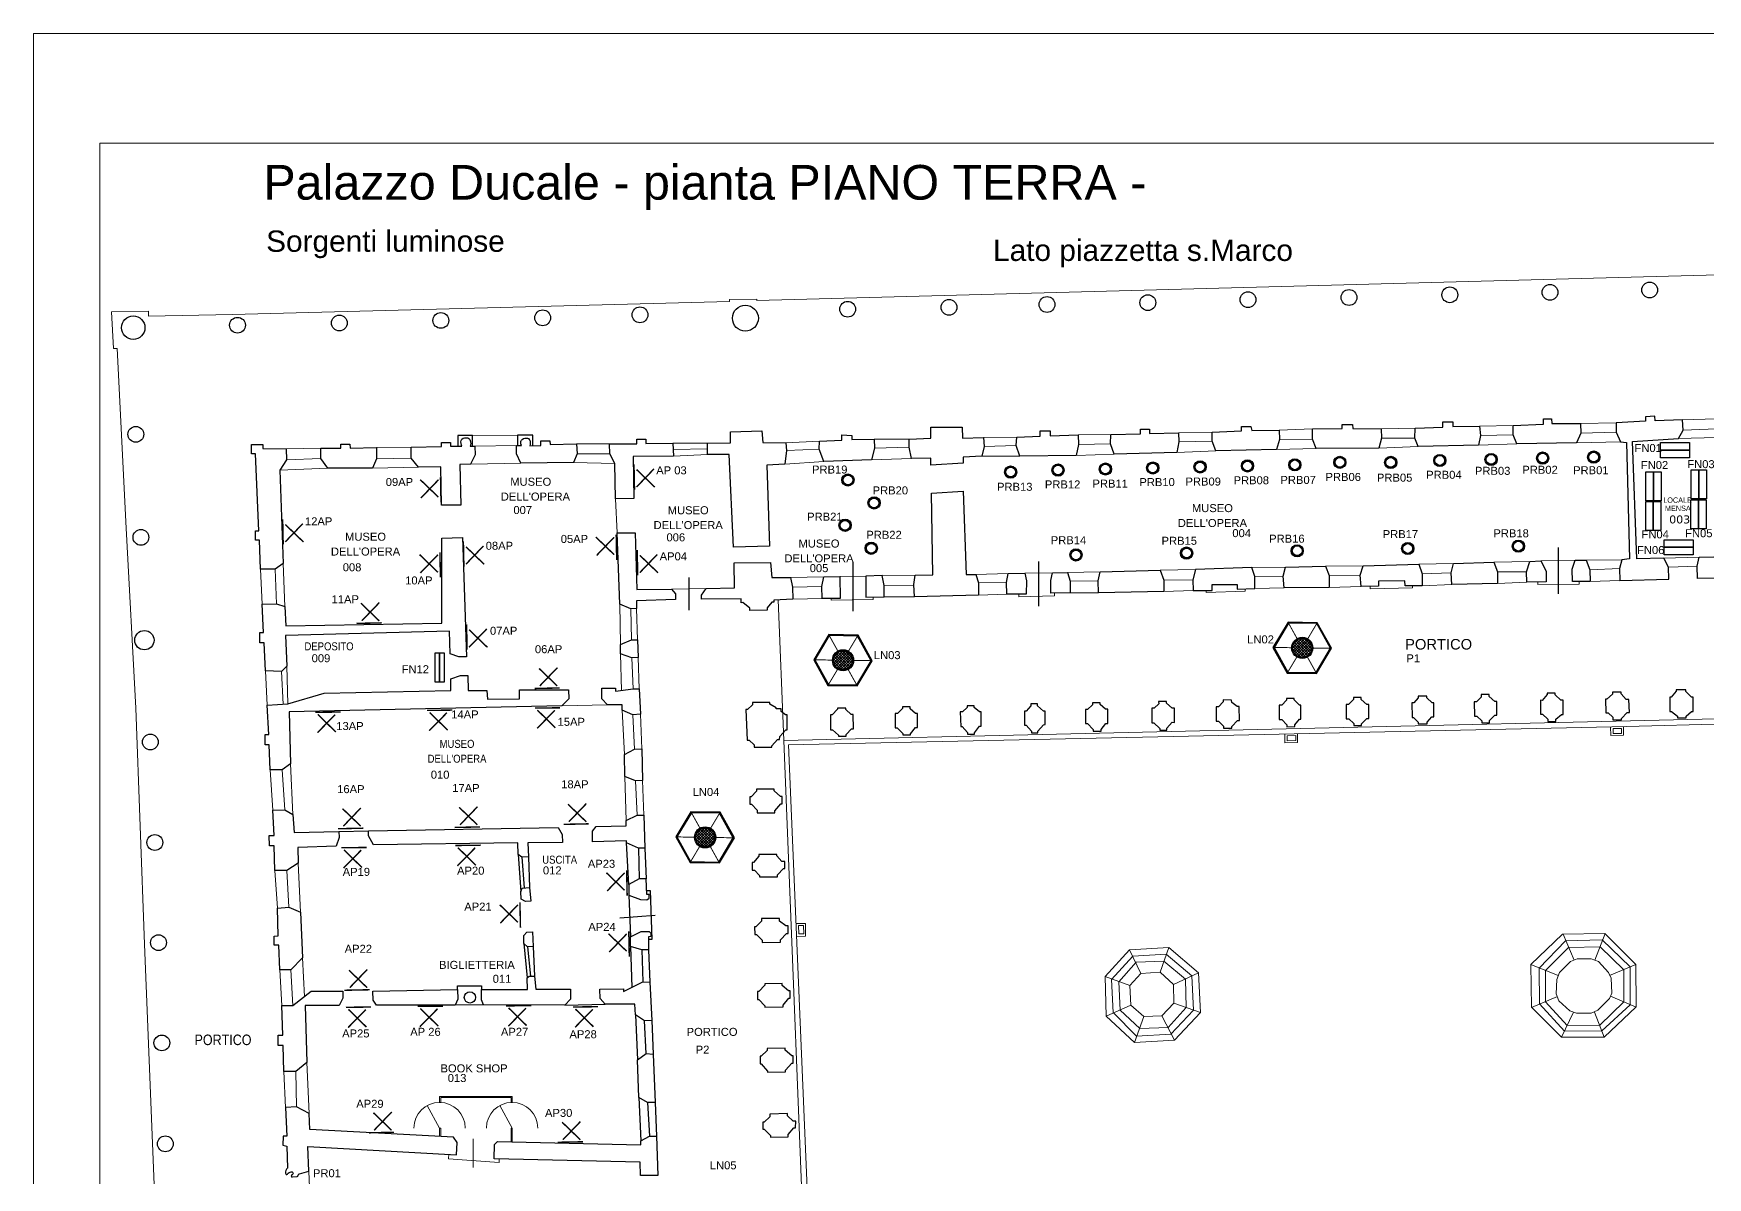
# Model space of a CAD drawing. Header units: millimetres. Extents: x 195 to 76808, y -2861 to 4318.
# Drawn here: x 195 to 3333, y 2164 to 4309 of the extents above; entities that cross this region are included whole.
import ezdxf
from ezdxf.enums import TextEntityAlignment as Align

# ---------------------------------------------------------------- set-up
doc = ezdxf.new("R2010")
doc.units = ezdxf.units.MM
for name, color, linetype, lineweight in [('_sottile', 253, 'Continuous', 5), ('LAMPADINE', 30, 'Continuous', 30), ('muri', 7, 'Continuous', 9), ('num.vani', 66, 'Continuous', 9)]:
    doc.layers.add(name, color=color, linetype=linetype, lineweight=lineweight)
doc.styles.add('ducale_200', font='arial.ttf', dxfattribs={"height": 1})
doc.styles.get("Standard").update_dxf_attribs({"font": 'arial.ttf'})

# ---------------------------------------------------------------- blocks, each defined once
blk = doc.blocks.new('re')
at = {"const_width": 0.3}
for points in [[(51.55, 419.05), (51.66, 413.81)], [(55.72, 418.12), (52.08, 414.34)], [(52.09, 417.95), (55.87, 414.31)]]:
    blk.add_lwpolyline(points, dxfattribs=at)
blk = doc.blocks.new('FB')
h = blk.add_hatch(color=256)
edge = h.paths.add_edge_path(flags=16)
edge.add_arc((323.34, 430.98), 1.01, 0, 360)
edge = h.paths.add_edge_path()
edge.add_arc((323.34, 430.98), 1.27, 0, 360)
for radius in [1.27, 1.01]:
    blk.add_circle((323.34, 430.98), radius)

msp = doc.modelspace()

# ---------------------------------------------------------------- hatches: boundary and pattern name
at = {"layer": 'LAMPADINE'}
h = msp.add_hatch(color=256, dxfattribs=at)
h.paths.add_polyline_path([(2599.2, 3110.9), (2626.3, 3156.3), (2600.6, 3202.5), (2547.7, 3203.3), (2520.5, 3157.9), (2546.3, 3111.7)], flags=16)
h.paths.add_polyline_path([(2600.2, 3109.1), (2628.4, 3156.3), (2601.6, 3204.3), (2546.7, 3205.2), (2518.4, 3158), (2545.2, 3109.9)])
h = msp.add_hatch(color=256, dxfattribs=at)
h.paths.add_polyline_path([(1738.3, 3087.7), (1765.5, 3133.1), (1739.7, 3179.3), (1686.8, 3180.1), (1659.7, 3134.7), (1685.4, 3088.5)], flags=16)
h.paths.add_polyline_path([(1739.3, 3085.9), (1767.5, 3133.1), (1740.8, 3181.1), (1685.8, 3182), (1657.6, 3134.8), (1684.3, 3086.7)])
at = {"layer": 'LAMPADINE', "linetype": 'Continuous'}
h = msp.add_hatch(color=256, dxfattribs=at)
h.paths.add_polyline_path([(2593.2, 3157.1, 1), (2553.6, 3157.1, 1)])
h.paths.add_polyline_path([(2555.5, 3157.1, -1), (2591.4, 3157.1, -1)], flags=16)
h = msp.add_hatch(dxfattribs=at)
h.set_pattern_fill('ANSI37', color=256, scale=29.043565, style=0)
h.set_pattern_definition([(45, (-79.3145, 748.1185), (-2.5671127, 2.5671127), []), (135, (-79.3145, 748.1185), (-2.5671127, -2.5671127), [])])
edge = h.paths.add_edge_path()
edge.add_arc((2573.4, 3157.1), 17.9, 0, 360)
h = msp.add_hatch(color=256, dxfattribs=at)
h.paths.add_polyline_path([(1732.3, 3133.9, 1), (1692.8, 3133.9, 1)])
h.paths.add_polyline_path([(1694.6, 3133.9, -1), (1730.5, 3133.9, -1)], flags=16)
h = msp.add_hatch(dxfattribs=at)
h.set_pattern_fill('ANSI37', color=256, scale=29.043565, style=0)
h.set_pattern_definition([(45, (-940.1817, 724.919), (-2.5671127, 2.5671127), []), (135, (-940.1817, 724.919), (-2.5671127, -2.5671127), [])])
edge = h.paths.add_edge_path()
edge.add_arc((1712.6, 3133.9), 17.9, 0, 360)
at = {"layer": 'LAMPADINE'}
h = msp.add_hatch(color=256, dxfattribs=at)
h.paths.add_polyline_path([(1479.9, 2755.7), (1507, 2801.1), (1481.3, 2847.4), (1428.4, 2848.2), (1401.2, 2802.7), (1427, 2756.5)], flags=16)
h.paths.add_polyline_path([(1480.9, 2753.9), (1509.1, 2801.1), (1482.4, 2849.1), (1427.4, 2850), (1399.2, 2802.8), (1425.9, 2754.7)])
at = {"layer": 'LAMPADINE', "linetype": 'Continuous'}
h = msp.add_hatch(color=256, dxfattribs=at)
h.paths.add_polyline_path([(1473.9, 2801.9, 1), (1434.4, 2801.9, 1)])
h.paths.add_polyline_path([(1436.2, 2801.9, -1), (1472.1, 2801.9, -1)], flags=16)
h = msp.add_hatch(dxfattribs=at)
h.set_pattern_fill('ANSI37', color=256, scale=29.043565, style=0)
h.set_pattern_definition([(45, (-1198.5972, 392.941), (-2.5671127, 2.5671127), []), (135, (-1198.5972, 392.941), (-2.5671127, -2.5671127), [])])
edge = h.paths.add_edge_path()
edge.add_arc((1454.1, 2801.9), 17.9, 0, 360)

# ---------------------------------------------------------------- linework, layer by layer
at = {"layer": '_sottile'}
for p, q in [((3259.6, 3308.7), (3313.5, 3310.5)), ((1601.7, 2983.7), (1591.3, 3247.1)), ((933.4, 2299.2), (956.4, 2257)), ((956.4, 2316.2), (1092.4, 2316.2)), ((956.4, 2305.1), (956.4, 2316.2)), ((956.4, 2305.1), (958.6, 2305.1)), ((958.6, 2305.1), (958.6, 2314)), ((958.6, 2314), (1090.3, 2314)), ((1069.3, 2299.2), (1092.4, 2257)), ((1090.3, 2314), (1090.3, 2305.1)), ((1090.3, 2305.1), (1092.4, 2305.1)), ((1092.4, 2316.2), (1092.4, 2305.1)), ((956.4, 2241.3), (956.4, 2257)), ((956.4, 2257), (958.6, 2257)), ((958.6, 2241.3), (958.6, 2257)), ((1090.3, 2257), (1090.3, 2230.9)), ((1090.3, 2257), (1092.4, 2257)), ((1092.4, 2257), (1092.4, 2230.9))]:
    msp.add_line(p, q, dxfattribs=at)
for points in [[(485.8, 548.7), (403.3, 2602), (387.2, 3044.3), (368.9, 3381.2), (352.1, 3718.1), (345.2, 3718.1), (341.4, 3786.9), (410.9, 3788.4), (410.9, 3779.2), (568.3, 3782.3), (1499.9, 3806.7), (1499.9, 3810.2), (1551.3, 3810.9), (1551.3, 3808.3), (3751.5, 3867.1)], [(3094.9, 3577.9), (3161.8, 3579.1)], [(3286.3, 3584.4), (3349.7, 3586.7)], [(1102.7, 3555.6), (1017.9, 3555.2)], [(1770.7, 3548.5), (1836.4, 3548.5)], [(1976.2, 3551.6), (2038.1, 3552.3)], [(2153.4, 3556.2), (2214.5, 3556.9)], [(2341.3, 3560), (2404.7, 3561.5)], [(2530, 3565.3), (2592.7, 3567.6)], [(2592.7, 3548.5), (2530.8, 3547.8)], [(2721, 3567.6), (2785.2, 3569.1)], [(2721.8, 3550), (2784.4, 3550)], [(2905.9, 3573), (2968.9, 3574.1)], [(2907.4, 3555.4), (2968.9, 3556.5)], [(3095.7, 3559.6), (3161.8, 3561.5)], [(3278.7, 3549.3), (3350.4, 3551.3)], [(3287.1, 3565.3), (3350.1, 3567.8)], [(669.1, 3530.2), (733.7, 3531.3)], [(838.3, 3532.5), (903.3, 3533.2)], [(1100.7, 3536.3), (1022.4, 3535.5)], [(1213, 3539.7), (1274.9, 3539.4)], [(1214.2, 3521), (1275.7, 3521)], [(1393.3, 3540.9), (1458.3, 3540.9)], [(1394.1, 3528.7), (1458.3, 3530.2)], [(1458.3, 3519.5), (1394.9, 3516.4)], [(1605.7, 3541.6), (1668.3, 3544.7)], [(1606.5, 3527.1), (1667.6, 3529.4)], [(1836.4, 3533.2), (1771.5, 3531.7)], [(1973.1, 3516.4), (2044.2, 3516.4)], [(1977, 3534.8), (2037.3, 3536.3)], [(2220.6, 3520.3), (2149.6, 3518)], [(2154.2, 3538.6), (2213.8, 3539.4)], [(2338.3, 3523.3), (2411.6, 3526.4)], [(2342.1, 3543.2), (2404.7, 3544.7)], [(2525.4, 3528.7), (2599.5, 3531)], [(2790.5, 3534.8), (2717.2, 3531.7)], [(2903.6, 3537.1), (2975.8, 3539.4)], [(3087.7, 3541.6), (3170.2, 3543.2)], [(747.1, 3493.9), (657.2, 3490.5)], [(734.1, 3511.9), (669.4, 3509.8)], [(830.7, 3493.9), (917, 3495.8)], [(903.3, 3513), (838.3, 3511.5)], [(1108.4, 3503.1), (1014.8, 3501.5)], [(1207.7, 3504.6), (1284.8, 3502.7)], [(1603.4, 3501.2), (1676.7, 3506.5)], [(1766.1, 3509.6), (1841, 3511.9)], [(1286.4, 3436.2), (1289.4, 3372.8)], [(3251.2, 3325.5), (3317.4, 3327.4)], [(621, 3304.6), (624.1, 3239.1)], [(648.5, 3304.8), (651, 3239.9)], [(663.5, 3315.3), (666.1, 3234.6)], [(1961.7, 3294.9), (2022, 3296.4)], [(2053.3, 3297.2), (2105.3, 3298)], [(2133.6, 3298.7), (2194.7, 3299.5)], [(2307, 3302.5), (2373, 3304.1)], [(2478.8, 3307.9), (2542.3, 3308.7)], [(2617.1, 3310.2), (2687.4, 3310.9)], [(2792.1, 3314), (2857, 3315.1)], [(2798.2, 3295.7), (2852.8, 3297.6)], [(2932.2, 3317.8), (3000.2, 3319.3)], [(2993.7, 3299.9), (2939.1, 3299.5)], [(3020.8, 3320.1), (3085, 3321.3)], [(3105.6, 3321.6), (3172.5, 3322.4)], [(3112.5, 3303.7), (3167.9, 3305.6)], [(1391, 3267.4), (1456, 3268.2)], [(1614.1, 3288.8), (1676.7, 3290.3)], [(1672.9, 3272), (1617.9, 3271.2)], [(1706.5, 3291.1), (1755.4, 3291.8)], [(1786, 3292.6), (1847.9, 3293.4)], [(1789.8, 3274.3), (1845.6, 3274.5)], [(1966.3, 3278.9), (2019, 3279.6)], [(2138.1, 3281.9), (2190.8, 3282.7)], [(2368.5, 3284.6), (2313.8, 3284.2)], [(2313.8, 3262.8), (2368.8, 3264.7)], [(2466.2, 3267.8), (2466.2, 3263.2), (2393.3, 3260.9), (2393.3, 3264.7)], [(2484.2, 3291.1), (2537.7, 3291.8)], [(2539.2, 3269.7), (2484.6, 3268.2)], [(2682, 3293.4), (2624, 3292.6)], [(2624, 3270.5), (2683.6, 3272)], [(2779.8, 3273.5), (2779.8, 3269.4), (2700.9, 3267.9), (2700.9, 3272.2)], [(2798.2, 3273.5), (2853.9, 3275.8)], [(2939.5, 3277.7), (2994.5, 3280.4)], [(3092.3, 3281.5), (3092.3, 3276.6), (3014.7, 3275.6), (3014.7, 3280.6)], [(3112.9, 3281.5), (3168.7, 3283.4)], [(1294, 3239.1), (1295.5, 3163.5)], [(1618.7, 3248.3), (1673.7, 3249.8)], [(1769.2, 3252.4), (1769.2, 3248), (1690.5, 3246.3), (1690.5, 3249.8)], [(1789.8, 3252.9), (1846.3, 3252.9)], [(1966.3, 3255.9), (2019.7, 3257.5)], [(2109.3, 3260), (2109.3, 3254.4), (2042.1, 3253.1), (2042.3, 3257.9)], [(2191.6, 3260.5), (2138.1, 3260.5)], [(1314.6, 3230), (1316.2, 3171.9)], [(1325.3, 3230.7), (1327.6, 3171.9)], [(1295.5, 3145.9), (1297.5, 3077.3)], [(1316.9, 3138.3), (1319.5, 3080.5)], [(1328.4, 3139.1), (1330.7, 3080.2)], [(630.2, 3113.9), (633.2, 3049.7)], [(660, 3113.1), (663, 3051.4)], [(669.9, 3123), (672.2, 3052)], [(1185.5, 3048.2), (1271.1, 3050.5)], [(1298.6, 3040.5), (1303.2, 2957.3)], [(1318.5, 3031.4), (1321.5, 2967.2)], [(1333, 3032.9), (1335.3, 2967.9)], [(3849.3, 1489), (3255.7, 1479.8), (3011.3, 1470.7), (1666, 1428.7), (1646.2, 1864.9), (1601.7, 2983.7), (3753.4, 3033.4)], [(1610.7, 2975.6), (2360.1, 2991.6), (3182, 3010), (3742.4, 3024.9), (3759.7, 2509.9), (3734.7, 2509.3), (3737, 2379.5), (3726.8, 2379.5), (3726.8, 2354.3), (3702.6, 2354), (3706.2, 2265.4), (3729.9, 2265.7), (3730.1, 2238.2)], [(2564.7, 2996.2), (2564.7, 2979.9), (2541, 2979.4), (2540.7, 2995.4)], [(2561.1, 2992.6), (2561.1, 2983.2), (2545.3, 2983), (2545.3, 2992.4), (2561.1, 2992.6)], [(3175.3, 3009.8), (3175.3, 2993.5), (3151.7, 2993), (3151.4, 3009)], [(3171.8, 3006.2), (3171.8, 2996.8), (3156, 2996.5), (3156, 3005.9), (3171.8, 3006.2)], [(1610.7, 2975.6), (1643.1, 2203.1)], [(638.6, 2928.2), (643.9, 2852.6)], [(661.5, 2928.2), (666.1, 2853.4)], [(676.8, 2939.7), (681.4, 2845)], [(1303.9, 2916), (1306.2, 2833.5)], [(1326.9, 2843.4), (1323.8, 2907.6)], [(1336.8, 2908.4), (1339.1, 2843.4)], [(647.7, 2739.5), (652.3, 2669.3)], [(669.9, 2739.5), (673.7, 2670.8)], [(695.9, 2661.6), (691.3, 2753.3)], [(1624.8, 2640.2), (1642, 2640.2), (1642.5, 2616.5), (1625.8, 2616.2)], [(1629.2, 2636.6), (1638.7, 2636.6), (1638.9, 2620.8), (1629.5, 2620.8), (1629.2, 2636.6)], [(3198.5, 2563.8), (3199.2, 2484.4), (3139.6, 2427.1), (3059.4, 2427.1), (3002.9, 2483.6), (3002.1, 2563.8), (3060.9, 2620.4), (3140.4, 2621.9), (3198.5, 2563.8)], [(3187.8, 2559.3), (3187.8, 2488.2), (3135, 2439.3), (3064.8, 2438.6), (3018.2, 2489.7), (3017.4, 2557), (3067.1, 2608.1), (3135.8, 2609.7), (3187.8, 2559.3)], [(3062.5, 2620.4), (3083.1, 2571.5)], [(3141.2, 2621.9), (3122.1, 2571.5)], [(699.7, 2576.1), (703, 2503.5)], [(2378.8, 2547.8), (2382.6, 2473.7), (2333.7, 2421.7), (2258.8, 2417.2), (2206.1, 2466.8), (2203.8, 2540.9), (2249.7, 2591.3), (2323, 2595.2), (2378.8, 2547.8)], [(2366.6, 2542.4), (2369.6, 2478.3), (2326.8, 2433.2), (2262.7, 2429.4), (2219.1, 2473.7), (2216.1, 2535.6), (2255.8, 2579.1), (2318.4, 2582.9), (2366.6, 2542.4)], [(2249.7, 2591.3), (2271.1, 2547)], [(2323, 2595.2), (2307, 2549.3)], [(3176.3, 2553.9), (3176.3, 2493.6), (3131.2, 2450), (3070.1, 2449.3), (3029.6, 2493.6), (3029.6, 2552.4), (3072.4, 2595.2), (3132, 2596.7), (3176.3, 2553.9)], [(3147.3, 2548.6), (3152.6, 2537.9), (3153.4, 2509.6), (3149.6, 2499.7), (3127.4, 2478.3), (3115.2, 2472.2), (3087.7, 2472.2), (3074.7, 2476.8), (3054.1, 2495.8), (3049.5, 2508.8), (3050.3, 2535.6), (3055.6, 2548.6), (3076.2, 2569.2), (3088.4, 2574.5), (3115.2, 2574.5), (3128.9, 2569.2), (3147.3, 2548.6)], [(656.9, 2553.9), (660.7, 2486.7)], [(677.5, 2553.9), (681.4, 2486.7)], [(2354.3, 2536.3), (2355.9, 2482.9), (2322.2, 2445.4), (2268.8, 2443.9), (2232.1, 2478.3), (2229.8, 2531), (2261.9, 2567.7), (2313.8, 2569.9), (2354.3, 2536.3)], [(2332.2, 2526.4), (2332.9, 2491.3), (2310, 2467.6), (2276.4, 2466.1), (2252, 2487.4), (2250.4, 2524.1), (2271.1, 2547), (2307, 2549.3), (2332.2, 2526.4)], [(2378.8, 2547.8), (2332.2, 2526.4)], [(3002.1, 2563.8), (3053.3, 2543.2)], [(3198.5, 2563.8), (3149.6, 2543.2)], [(2203.8, 2540.9), (2250.4, 2524.1)], [(2206.1, 2466.8), (2252, 2487.4)], [(2382.6, 2473.7), (2332.9, 2491.3)], [(3002.9, 2482.9), (3051.8, 2503.5)], [(3199.2, 2483.6), (3151.1, 2504.3)], [(2258.8, 2417.2), (2276.4, 2466.1)], [(2333.7, 2421.7), (2310, 2467.6)], [(3059.4, 2427.1), (3081.6, 2474.5)], [(3139.6, 2427.1), (3121.3, 2474.5)], [(664.6, 2362.9), (667.6, 2295.7)], [(686.7, 2362.9), (688.2, 2296.5)], [(707.3, 2379.7), (711.9, 2284.2)], [(1019.2, 2237.1), (1019.2, 2182.9)], [(1067.9, 2199.5), (1067.9, 2192.6), (973.2, 2199.5), (973.9, 2207.9)], [(1643.1, 2203.1), (1653.8, 1948.5)], [(711.1, 2176.1), (716.2, 2053)]]:
    msp.add_lwpolyline(points, dxfattribs=at)
for centre in [(956.4, 2257), (1092.4, 2257)]:
    msp.add_arc(centre, 48.1, 0, 180, dxfattribs=at)
at = {"layer": 'LAMPADINE'}
for points in [[(3299, 3541.8), (3299, 3527.5), (3244.7, 3527.5), (3244.7, 3541.8)], [(3299, 3527.5), (3299, 3513.3), (3244.7, 3513.3), (3244.7, 3527.5)], [(3217.4, 3487.3), (3231.7, 3487.3), (3231.7, 3433), (3217.4, 3433)], [(3231.7, 3487.3), (3245.9, 3487.3), (3245.9, 3433), (3231.7, 3433)], [(3302.4, 3491.1), (3316.6, 3491.1), (3316.6, 3436.8), (3302.4, 3436.8)], [(3316.6, 3491.1), (3330.9, 3491.1), (3330.9, 3436.8), (3316.6, 3436.8)], [(3217.1, 3431.7), (3231.3, 3431.7), (3231.3, 3377.4), (3217.1, 3377.4)], [(3231.3, 3431.7), (3245.6, 3431.7), (3245.6, 3377.4), (3231.3, 3377.4)], [(3301.8, 3434.8), (3316, 3434.8), (3316, 3380.5), (3301.8, 3380.5)], [(3316, 3434.8), (3330.3, 3434.8), (3330.3, 3380.5), (3316, 3380.5)], [(3306, 3359.8), (3306, 3345.6), (3251.7, 3345.6), (3251.7, 3359.8)], [(3306, 3345.6), (3306, 3331.4), (3251.7, 3331.4), (3251.7, 3345.6)], [(2600.2, 3109.1), (2628.4, 3156.3), (2601.6, 3204.3), (2546.7, 3205.2), (2518.4, 3158), (2545.2, 3109.9)], [(2599.2, 3110.9), (2626.3, 3156.3), (2600.6, 3202.5), (2547.7, 3203.3), (2520.5, 3157.9), (2546.3, 3111.7)], [(1739.3, 3085.9), (1767.5, 3133.1), (1740.8, 3181.1), (1685.8, 3182), (1657.6, 3134.8), (1684.3, 3086.7)], [(1738.3, 3087.7), (1765.5, 3133.1), (1739.7, 3179.3), (1686.8, 3180.1), (1659.7, 3134.7), (1685.4, 3088.5)], [(956.5, 3147.5), (947.5, 3147.5), (947.5, 3093.4), (956.5, 3093.4)], [(965.4, 3147.5), (956.5, 3147.5), (956.5, 3093.4), (965.4, 3093.4)], [(1480.9, 2753.9), (1509.1, 2801.1), (1482.4, 2849.1), (1427.4, 2850), (1399.2, 2802.8), (1425.9, 2754.7)], [(1479.9, 2755.7), (1507, 2801.1), (1481.3, 2847.4), (1428.4, 2848.2), (1401.2, 2802.7), (1427, 2756.5)]]:
    msp.add_lwpolyline(points, close=True, dxfattribs=at)
at = {"layer": 'LAMPADINE', "const_width": 1.81}
for points in [[(2546.7, 3205.2), (2563.8, 3174.4)], [(2601.6, 3204.3), (2583.6, 3174.1)], [(1685.8, 3182), (1702.9, 3151.2)], [(1740.8, 3181.1), (1722.7, 3150.9)], [(2518.4, 3158), (2553.6, 3157.4)], [(2563.3, 3140.1), (2545.2, 3109.9)], [(2583.1, 3139.8), (2600.2, 3109.1)], [(2593.2, 3156.8), (2628.4, 3156.3)], [(1657.6, 3134.8), (1692.8, 3134.2)], [(1702.4, 3116.9), (1684.3, 3086.7)], [(1722.2, 3116.6), (1739.3, 3085.9)], [(1732.3, 3133.6), (1767.5, 3133.1)], [(1427.4, 2850), (1444.5, 2819.2)], [(1482.4, 2849.1), (1464.3, 2818.9)], [(1399.2, 2802.8), (1434.4, 2802.2)], [(1473.9, 2801.6), (1509.1, 2801.1)], [(1444, 2785), (1425.9, 2754.7)], [(1463.8, 2784.7), (1480.9, 2753.9)]]:
    msp.add_lwpolyline(points, dxfattribs=at)
at = {"layer": 'LAMPADINE', "linetype": 'Continuous'}
for centre, radius in [((2573.4, 3157.1), 19.8), ((2573.4, 3157.1), 17.9), ((1712.6, 3133.9), 19.8), ((1712.6, 3133.9), 17.9), ((1454.1, 2801.9), 19.8), ((1454.1, 2801.9), 17.9)]:
    msp.add_circle(centre, radius, dxfattribs=at)
at = {"layer": 'muri', "linetype": 'Continuous', "ltscale": 0.1}
for p, q in [((195.2, 108.8), (195.2, 4308.8)), ((195.2, 4308.8), (3155.2, 4308.8)), ((3155.2, 4308.8), (6115.2, 4308.8))]:
    msp.add_line(p, q, dxfattribs=at)
at = {"layer": 'muri', "linetype": 'ByBlock', "lineweight": 30}
for p, q in [((960.9, 3362.9), (999.1, 3363.7)), ((960.9, 3203.2), (960.9, 3362.9)), ((999.1, 3363.7), (1006.8, 3140.6)), ((624.1, 3239.1), (651, 3239.9)), ((626.4, 3185.7), (624.1, 3239.1)), ((651, 3239.9), (666.1, 3234.6)), ((666.1, 3234.6), (668.4, 3198.6)), ((668.4, 3198.6), (960.9, 3203.2)), ((619.5, 3166.6), (619.5, 3185.7)), ((619.5, 3185.7), (626.4, 3185.7)), ((974.7, 3188.7), (667.7, 3180)), ((667.7, 3180), (669.9, 3123)), ((976.2, 3145.9), (974.7, 3188.7)), ((627.9, 3166.6), (619.5, 3166.6)), ((630.2, 3113.9), (627.9, 3166.6)), ((992.3, 3140.6), (976.2, 3145.9)), ((1006.8, 3140.6), (992.3, 3140.6)), ((660, 3113.1), (630.2, 3113.9)), ((669.9, 3123), (660, 3113.1)), ((740.1, 3072), (977.8, 3077.2)), ((977.8, 3099.3), (995.3, 3105.5)), ((977.8, 3077.2), (977.8, 3099.3)), ((995.3, 3105.5), (1009.1, 3105.5)), ((1009.1, 3105.5), (1009.8, 3077.2)), ((1009.8, 3077.2), (1045, 3077.2)), ((1045, 3077.2), (1046.5, 3061.1)), ((1106.1, 3061.9), (1106.1, 3078.7)), ((1106.1, 3078.7), (1197.8, 3078.7)), ((1197.8, 3078.7), (1198.5, 3061.9)), ((633.2, 3049.7), (672.2, 3052)), ((636.3, 2994.7), (633.2, 3049.7)), ((672.2, 3052), (740.1, 3072)), ((1185.5, 3048.2), (674.5, 3037.5)), ((1046.5, 3061.1), (1106.1, 3061.9)), ((1198.5, 3061.9), (1185.5, 3048.2)), ((674.5, 3037.5), (676.8, 2939.7)), ((629.4, 2975.6), (629.4, 2994.7)), ((629.4, 2994.7), (636.3, 2994.7)), ((637, 2975.6), (629.4, 2975.6)), ((638.6, 2928.2), (637, 2975.6)), ((661.5, 2928.2), (638.6, 2928.2)), ((676.8, 2939.7), (661.5, 2928.2))]:
    msp.add_line(p, q, dxfattribs=at)
at = {"layer": 'muri'}
msp.add_lwpolyline([(319.4, 4103.3), (5837.3, 4103.3), (5837.3, 344.9), (319.4, 344.9)], close=True, dxfattribs=at)
at = {"layer": 'muri', "linetype": 'ByBlock', "lineweight": 30}
for points in [[(2905.9, 3573), (2907.4, 3555.4), (2903.6, 3537.1), (2790.5, 3534.8), (2784.4, 3550), (2785.2, 3569.1), (2837.1, 3570.7), (2837.1, 3580.6), (2855.5, 3580.6), (2855.5, 3572.2), (2905.9, 3573)], [(3094.9, 3577.9), (3095.7, 3559.6), (3087.7, 3541.6), (2975.8, 3539.4), (2968.9, 3556.5), (2968.9, 3574.1), (3025.4, 3576.4), (3025.4, 3586.7), (3040.3, 3586.3), (3041.1, 3577.6), (3094.9, 3577.9)], [(1022.4, 3535.5), (1022.8, 3518.7), (1014.4, 3501.5), (994.6, 3500.8), (996.1, 3424.8), (960.2, 3424.8), (959, 3496.2), (917, 3495.8), (903.3, 3513), (903.3, 3533.2), (959.8, 3534.8), (959.8, 3542.4), (976.6, 3542.4), (976.6, 3535.5), (998, 3535.5), (997.2, 3537.4), (996.9, 3540.5), (996.5, 3543.2), (996.9, 3545.8), (998, 3548.5), (1000.3, 3550), (1003, 3550.8), (1006.4, 3550.8), (1009.1, 3550.8), (1011, 3549.3), (1012.9, 3547.8), (1014, 3545.8), (1014.4, 3542.8), (1014.8, 3540.1), (1013.7, 3535.5), (1022.4, 3535.5)], [(1018.2, 3535.2), (1017.9, 3555.2), (990.4, 3555), (990.7, 3535.5)], [(1130.9, 3536.3), (1130.9, 3555.8), (1102.7, 3555.6), (1102.3, 3536.3)], [(1393.3, 3540.9), (1394.9, 3516.4), (1319.2, 3515.7), (1320.8, 3437), (1286.4, 3436.2), (1284.8, 3502.7), (1275.7, 3521), (1274.9, 3539.4), (1326.1, 3539.4), (1326.1, 3548.5), (1342.9, 3548.5), (1342.9, 3540.1), (1393.3, 3540.9)], [(1605.7, 3541.6), (1606.5, 3527.1), (1603.4, 3501.2), (1569.8, 3499.6), (1575.1, 3347.6), (1507.1, 3346.1), (1499.5, 3519.5), (1458.3, 3519.5), (1458.3, 3540.9), (1501.8, 3541.6), (1501.8, 3562.3), (1560.6, 3563.8), (1562.1, 3542.4), (1605.7, 3541.6)], [(1770.7, 3548.5), (1771.5, 3531.7), (1766.1, 3509.6), (1676.7, 3506.5), (1667.6, 3529.4), (1668.3, 3544.7), (1710.3, 3546.2), (1710.3, 3556.2), (1729.4, 3555.4), (1729.4, 3547.8), (1770.7, 3548.5)], [(1976.2, 3551.6), (1977, 3534.8), (1973.1, 3516.4), (1938, 3514.9), (1938, 3503.5), (1876.9, 3499.6), (1876.9, 3512.6), (1841, 3511.9), (1836.4, 3533.2), (1836.4, 3548.5), (1876.9, 3550), (1876.9, 3570.7), (1935.7, 3570.7), (1936.5, 3550), (1976.2, 3551.6)], [(2153.4, 3556.2), (2154.2, 3538.6), (2149.6, 3518), (2044.2, 3516.4), (2037.3, 3536.3), (2038.1, 3552.3), (2082.4, 3553.9), (2082.4, 3563.8), (2100.7, 3563.8), (2100.7, 3554.6), (2153.4, 3556.2)], [(2341.3, 3560), (2342.1, 3543.2), (2338.3, 3523.3), (2220.6, 3520.3), (2213.8, 3539.4), (2214.5, 3556.9), (2270.3, 3558.5), (2270.3, 3566.9), (2287.1, 3566.9), (2287.1, 3559.2), (2341.3, 3560)], [(2478.8, 3564.6), (2530, 3565.3), (2530.8, 3547.8), (2525.4, 3528.7), (2411.6, 3526.4), (2404.7, 3544.7), (2404.7, 3561.5), (2459.7, 3563.8), (2459.7, 3572.2), (2477.3, 3572.2), (2478.8, 3564.6)], [(2721, 3567.6), (2721.8, 3550), (2717.2, 3531.7), (2599.5, 3531), (2592.7, 3548.5), (2592.7, 3567.6), (2648.4, 3568.4), (2648.4, 3576), (2667.5, 3576), (2668.3, 3568.4), (2721, 3567.6)], [(669.1, 3530.2), (669.4, 3509.8), (657.2, 3490.5), (663.5, 3315.3), (648.5, 3304.8), (621, 3304.6), (619, 3358.8), (611.6, 3358.8), (611.3, 3376.4), (617.7, 3376.6), (611.3, 3521), (603.7, 3521), (603.7, 3538.3), (625.1, 3538.3), (625.1, 3530.7), (669.1, 3530.2)], [(838.3, 3532.5), (838.3, 3511.5), (830.7, 3493.9), (747.1, 3493.9), (734.1, 3511.9), (733.7, 3531.3), (771.1, 3531.3), (771.1, 3539), (788.3, 3539), (788.7, 3531.7), (838.3, 3532.5)], [(1938, 3450.7), (1943.3, 3294.9), (1961.7, 3294.9), (1966.3, 3278.9), (1966.3, 3255.9), (1846.3, 3252.9), (1845.6, 3275.8), (1847.9, 3293.4), (1880.7, 3294.1), (1878.4, 3446.9), (1938, 3450.7)], [(1391, 3267.4), (1398.7, 3258.2), (1398.7, 3247.5), (1325.3, 3245.2), (1325.3, 3230.7), (1314.6, 3230), (1294, 3239.1), (1289.4, 3372.8), (1323, 3372.8), (1326.1, 3266.6), (1391, 3267.4)], [(3052.9, 3345.3), (3052.9, 3258.6)], [(3314.3, 3287), (3313.5, 3310.5), (3317.4, 3327.4), (3344.9, 3328), (3347.9, 3327), (3350.5, 3324.4), (3352.3, 3322.1), (3353.8, 3319.1), (3354, 3316.5), (3354, 3312.7), (3353, 3308.9), (3351.7, 3306.1), (3350.7, 3304.1), (3349.2, 3302.5), (3348.4, 3287.5), (3314.3, 3287)], [(1576.7, 3317.1), (1579, 3288.8), (1614.1, 3288.8), (1617.9, 3271.2), (1618.7, 3248.3), (1582.8, 3246.8), (1582.8, 3243), (1579, 3243), (1570.6, 3232.3), (1570.6, 3227.7), (1537.7, 3226.9), (1537.7, 3231.5), (1524.7, 3242.2), (1521.7, 3241.4), (1521.7, 3249.1), (1447.6, 3248.3), (1447.6, 3255.9), (1456, 3268.2), (1509.4, 3269.7), (1508.7, 3316.3), (1576.7, 3317.1)], [(1731, 3318.5), (1731, 3225.7)], [(2053.3, 3297.2), (2056.4, 3282.7), (2056.2, 3258), (2019.7, 3257.5), (2019, 3279.6), (2022, 3296.4), (2053.3, 3297.2)], [(2079.3, 3318.8), (2079.3, 3235.3)], [(2133.6, 3298.7), (2138.1, 3281.9), (2138.1, 3260.5), (2102.2, 3259.8), (2102.2, 3283.4), (2105.3, 3298), (2133.6, 3298.7)], [(2307, 3302.5), (2313.8, 3284.2), (2313.8, 3262.8), (2191.6, 3260.5), (2190.8, 3282.7), (2194.7, 3299.5), (2307, 3302.5)], [(2484.6, 3268.2), (2484.2, 3291.1), (2478.8, 3307.9), (2373, 3304.1), (2368.5, 3284.6), (2368.8, 3264.7), (2404.4, 3264.7), (2404.4, 3276.2), (2451.7, 3276.2), (2451.7, 3267.4), (2484.6, 3268.2)], [(2617.1, 3310.2), (2624, 3292.6), (2624, 3270.5), (2539.2, 3269.7), (2537.7, 3291.8), (2542.3, 3308.7), (2617.1, 3310.2)], [(2792.1, 3314), (2798.2, 3295.7), (2798.2, 3273.5), (2766.1, 3273.5), (2765.8, 3282.7), (2716.4, 3281.9), (2716.4, 3272.7), (2683.6, 3272), (2682, 3293.4), (2687.4, 3310.9), (2792.1, 3314)], [(2932.2, 3317.8), (2939.1, 3299.5), (2939.5, 3277.7), (2853.9, 3275.8), (2852.8, 3297.6), (2857, 3315.1), (2932.2, 3317.8)], [(3020.8, 3320.1), (3030.4, 3301), (3030.4, 3280.8), (2994.5, 3280.4), (2993.7, 3299.9), (3000.2, 3319.3), (3020.8, 3320.1)], [(3105.6, 3321.6), (3112.5, 3303.7), (3112.9, 3281.5), (3079.7, 3281.5), (3079.3, 3304.5), (3085, 3321.3), (3105.6, 3321.6)], [(1423.5, 3288.9), (1423.5, 3227.6)], [(1706.5, 3291.1), (1707.3, 3249.8), (1673.7, 3249.8), (1672.9, 3272), (1676.7, 3290.3), (1706.5, 3291.1)], [(1755.4, 3291.8), (1755.4, 3252.1), (1789.8, 3252.9), (1789.8, 3274.3), (1786, 3292.6), (1755.4, 3291.8)], [(1327.6, 3171.9), (1328.4, 3139.1), (1316.9, 3138.3), (1295.5, 3145.9), (1295.5, 3163.5), (1316.2, 3171.9), (1327.6, 3171.9)], [(1330.7, 3080.2), (1333, 3032.9), (1318.5, 3031.4), (1298.6, 3040.5), (1298.6, 3050.5), (1271.1, 3050.5), (1260.4, 3061.9), (1260.4, 3081.8), (1286.4, 3081.5), (1286.1, 3075.7), (1319.5, 3080.5), (1330.7, 3080.2)], [(3306.4, 3064.5), (3302.9, 3064.5), (3292.4, 3075.4), (3292.4, 3078.5), (3274.3, 3078.5), (3274.3, 3075.9), (3264.9, 3065), (3262.1, 3065), (3262.1, 3038), (3265.7, 3038), (3276.6, 3028.8), (3276.6, 3026), (3292.9, 3026), (3292.9, 3028.8), (3302.9, 3038), (3306.4, 3038), (3306.4, 3064.5)], [(1607.7, 3031.4), (1604.9, 3031.4), (1596.5, 3038), (1596.5, 3042.6), (1587.6, 3042.6), (1587.6, 3044.8), (1575.4, 3051.7), (1575.4, 3054.8), (1543.1, 3054.8), (1543.1, 3050.5), (1533.6, 3041.3), (1530.3, 3041.3), (1533.1, 2984), (1536.7, 2984.2), (1546.1, 2975.1), (1546.1, 2971.3), (1579, 2971.3), (1579, 2973.8), (1589.6, 2985.3), (1593.7, 2985.3), (1594, 2990.9), (1605.4, 3003.6), (1608.2, 3003.6), (1607.7, 3031.4)], [(1731.7, 3032.4), (1727.9, 3032.4), (1718, 3041.8), (1718, 3044.3), (1702.2, 3044.3), (1702.2, 3042), (1692.3, 3031.6), (1689, 3031.6), (1689.2, 3003.6), (1692.8, 3003.6), (1704, 2993.7), (1704.2, 2991.4), (1718.2, 2991.4), (1718.2, 2994.7), (1728.4, 3005.4), (1732, 3005.4), (1731.7, 3032.4)], [(1852.2, 3033.9), (1848.4, 3033.9), (1838.7, 3042.6), (1838.7, 3046.9), (1824.2, 3046.9), (1824.4, 3043.6), (1814.7, 3034.2), (1810.4, 3034.2), (1810.4, 3007.2), (1814.2, 3007.2), (1824.9, 2996.5), (1824.9, 2993.9), (1839.4, 2993.9), (1839.4, 2996.2), (1848.4, 3007.7), (1852.2, 3007.7), (1852.2, 3033.9)], [(1971.4, 3037.2), (1968.3, 3037.2), (1958.4, 3045.6), (1958.4, 3048.7), (1945.1, 3048.7), (1945.1, 3045.6), (1936.7, 3037), (1932.1, 3037), (1933.2, 3009.5), (1936, 3009.5), (1946.1, 2998.5), (1946.1, 2995.4), (1959.1, 2995.4), (1959.1, 2998), (1968.6, 3010.2), (1971.6, 3010.2), (1971.4, 3037.2)], [(2091.8, 3038.7), (2088.5, 3038.7), (2077.3, 3048.2), (2077.3, 3052), (2064.5, 3052), (2064.5, 3048.2), (2055.9, 3038.7), (2052.6, 3038.7), (2052.6, 3012.3), (2055.6, 3012.3), (2066.1, 3001.1), (2066.1, 2997.7), (2077.8, 2998), (2077.8, 3001.1), (2088.2, 3013), (2091.8, 3013.3), (2091.8, 3038.7)], [(2208.7, 3042), (2204.9, 3042), (2194.7, 3051.2), (2194.7, 3053.8), (2180.2, 3053.8), (2180.4, 3050.5), (2171, 3041.5), (2167.4, 3041.5), (2167.4, 3015.3), (2170.7, 3015.3), (2181.7, 3004.4), (2181.7, 3000.8), (2196.2, 3000.8), (2196.2, 3003.9), (2205.4, 3015.1), (2208.7, 3015.1), (2208.7, 3042)], [(2334, 3044.1), (2329.6, 3044.1), (2319.2, 3053.3), (2319.2, 3056.3), (2304.2, 3056.3), (2304.4, 3052.5), (2296, 3043.8), (2291.7, 3043.8), (2291.4, 3016.8), (2295.3, 3016.8), (2306.2, 3005.9), (2306.2, 3003.1), (2319.7, 3003.1), (2319.7, 3006.7), (2329.4, 3017.6), (2334.2, 3017.3), (2334, 3044.1)], [(2455.4, 3047.1), (2451.1, 3047.1), (2441.2, 3055), (2440.6, 3059.4), (2425.4, 3059.6), (2425.4, 3055.8), (2416.7, 3046.6), (2412.1, 3046.6), (2412.1, 3019.9), (2416.7, 3019.9), (2425.6, 3010.5), (2425.6, 3006.7), (2441.7, 3006.4), (2441.7, 3010), (2452.1, 3021.2), (2455.9, 3021.2), (2455.4, 3047.1)], [(2570.8, 3049.9), (2568, 3049.9), (2558.3, 3059.6), (2558.3, 3062.4), (2544, 3062.4), (2544, 3059.4), (2535.1, 3049.7), (2530.3, 3049.7), (2530.3, 3022.7), (2534.9, 3022.7), (2544.5, 3013), (2544.5, 3009.2), (2559.6, 3009.5), (2559.6, 3013), (2568.5, 3023.7), (2571, 3023.7), (2570.8, 3049.9)], [(2698.3, 3051.2), (2694.5, 3051.2), (2683.8, 3060.1), (2683.8, 3063.9), (2669.3, 3063.9), (2669.3, 3060.1), (2660.1, 3051), (2655.8, 3051), (2655.8, 3024.2), (2660.4, 3024), (2670.3, 3015.1), (2670.3, 3011.7), (2684.3, 3011.7), (2684.3, 3014.8), (2694.3, 3025), (2698.3, 3025), (2698.3, 3051.2)], [(2820.3, 3054.3), (2817, 3054.3), (2806.6, 3063.4), (2806.6, 3066.5), (2790.8, 3066.5), (2790.8, 3063.2), (2782.6, 3054), (2779.1, 3054), (2779.3, 3026.3), (2782.1, 3026.3), (2790.8, 3017.6), (2790.8, 3014.5), (2807.6, 3014.5), (2807.6, 3017.6), (2816.5, 3028), (2820.3, 3028), (2820.3, 3054.3)], [(2938.2, 3056.8), (2934.4, 3056.8), (2923.7, 3065.7), (2923.7, 3069.5), (2908.9, 3069.5), (2908.7, 3064.7), (2899.8, 3055.8), (2895.9, 3055.8), (2896.2, 3029.3), (2900.8, 3029.3), (2909.7, 3020.1), (2909.7, 3016.3), (2924.5, 3016.3), (2924.5, 3020.7), (2934.4, 3031.1), (2938, 3031.1), (2938.2, 3056.8)], [(3062.5, 3059.1), (3057.9, 3059.1), (3047.2, 3069.3), (3047.2, 3072.1), (3032.7, 3072.1), (3032.7, 3069.5), (3023.3, 3058.6), (3019.7, 3058.9), (3020, 3032.6), (3024, 3032.6), (3033.4, 3023.2), (3033.4, 3019.4), (3048.7, 3019.4), (3048.7, 3023.5), (3059.2, 3032.4), (3062.5, 3032.4), (3062.5, 3059.1)], [(3185.7, 3060.6), (3180.6, 3060.6), (3171.2, 3071.1), (3171.2, 3074.4), (3154.9, 3074.4), (3154.9, 3070.6), (3144.5, 3060.9), (3141.9, 3060.9), (3142.2, 3035.2), (3147, 3035.2), (3155.4, 3027), (3155.4, 3022.4), (3171.7, 3022.4), (3171.7, 3024.7), (3182.7, 3035.7), (3186.5, 3035.9), (3185.7, 3060.6)], [(1335.3, 2967.9), (1336.8, 2908.4), (1323.8, 2907.6), (1303.9, 2916), (1303.2, 2957.3), (1321.5, 2967.2), (1335.3, 2967.9)], [(1598.3, 2878.8), (1595.5, 2878.8), (1583.3, 2889), (1583.3, 2892.3), (1550.2, 2892.3), (1550.2, 2888.2), (1540.5, 2877.8), (1538.2, 2877.8), (1538.2, 2864.1), (1541, 2864.1), (1551.5, 2852.6), (1551.7, 2848), (1584.6, 2847.8), (1584.6, 2851.8), (1595.8, 2864.8), (1598.6, 2864.8), (1598.3, 2878.8)], [(767.7, 2812.9), (768.4, 2801.4), (762.3, 2785.4), (690.5, 2783.1), (691.3, 2753.3), (669.9, 2739.5), (647.7, 2739.5), (646.2, 2786.1), (637.8, 2786.1), (637, 2805.2), (646.2, 2805.2), (643.9, 2852.6), (666.1, 2853.4), (681.4, 2845), (683.6, 2811.3), (767.7, 2812.9)], [(1339.1, 2843.4), (1341.4, 2781.6), (1329.2, 2781.6), (1307, 2791.5), (1307, 2795.3), (1242.8, 2793.8), (1242.8, 2813.6), (1249.7, 2822), (1306.2, 2823.6), (1306.2, 2833.5), (1326.9, 2843.4), (1339.1, 2843.4)], [(767.7, 2812.9), (823.4, 2814.4)], [(1178.7, 2820.5), (1186.3, 2807.5), (1187.1, 2792.2), (1122.1, 2791.5), (1122.9, 2765.5), (1110.7, 2764.7), (1103.8, 2770.1), (1103, 2791.5), (832.6, 2787.7), (823.4, 2804.5), (823.4, 2814.4), (1178.7, 2820.5)], [(1103.8, 2770.1), (1108.4, 2700.6)], [(1110.7, 2764.7), (1114.7, 2707)], [(1122.9, 2765.5), (1125.2, 2708.2)], [(1311.3, 2713.6), (1307, 2791.5)], [(1329.2, 2781.6), (1330.4, 2724.3)], [(1341.4, 2781.6), (1343.7, 2724)], [(1603.7, 2756.9), (1597.8, 2756.9), (1588.4, 2767.3), (1588.4, 2770.1), (1555, 2770.1), (1555, 2766.5), (1544.6, 2755.1), (1542, 2755.1), (1542.3, 2740.6), (1546.6, 2740.6), (1556, 2730.6), (1556, 2727.8), (1589.9, 2728.1), (1589.9, 2731.6), (1601.1, 2743.4), (1603.7, 2743.4), (1603.7, 2756.9)], [(1125.2, 2708.2), (1127.5, 2682.2), (1117.6, 2681.5), (1109.1, 2686.1), (1108.4, 2700.6), (1111.4, 2706.7), (1125.2, 2708.2)], [(1343.7, 2724), (1330.4, 2724.3), (1311.3, 2713.6), (1311.3, 2693.4), (1332.7, 2685.3), (1344.7, 2685), (1349.5, 2688.1), (1349.5, 2695), (1344.7, 2695), (1343.7, 2724)], [(1344.4, 2702.6), (1351.3, 2702.6), (1354.1, 2610.7), (1348.3, 2610.2)], [(695.9, 2661.6), (699.7, 2576.1), (677.5, 2553.9), (656.9, 2553.9), (655.4, 2599.7), (646.2, 2599.7), (646.2, 2616.5), (653.9, 2617.3), (652.3, 2669.3), (673.7, 2670.8), (695.9, 2661.6)], [(1311.3, 2693.4), (1314.1, 2615.5)], [(1294.5, 2651), (1360.3, 2655.9)], [(1609.5, 2635.9), (1605.4, 2635.9), (1593.7, 2645.1), (1593.7, 2649.7), (1560.1, 2649.7), (1560.1, 2644.8), (1549.2, 2633.9), (1546.9, 2633.9), (1547.1, 2619.9), (1550.2, 2619.9), (1561.1, 2608.9), (1561.1, 2605.1), (1595.5, 2605.6), (1595.5, 2609.9), (1606.7, 2621.6), (1609.5, 2621.6), (1609.5, 2635.9)], [(1130.5, 2625), (1132.1, 2597.4), (1121.4, 2596.7), (1114.5, 2602.8), (1114.5, 2618.1), (1119.8, 2624.2), (1130.5, 2625)], [(1334.2, 2625.7), (1349, 2625.7), (1352.6, 2622.4), (1352.6, 2615.8), (1348.3, 2615.5), (1348.3, 2591.1), (1335.3, 2591.1), (1314.1, 2597.4), (1314.1, 2615.5), (1334.2, 2625.7)], [(1114.5, 2602.8), (1120.6, 2538.6)], [(1121.4, 2596.7), (1126.7, 2541.7)], [(1132.1, 2597.4), (1134.4, 2541.7)], [(1314.1, 2597.4), (1316.9, 2520.7)], [(1335.3, 2591.1), (1337.6, 2531)], [(1348.3, 2591.1), (1350.5, 2530.2)], [(1201.6, 2517.2), (1201.6, 2498.9), (1190.9, 2487.4), (1038.9, 2488.2), (1035, 2497.4), (1035, 2516.5), (1121.4, 2516.5), (1120.6, 2538.6), (1124.4, 2541.7), (1134.4, 2541.7), (1136.6, 2517.2), (1201.6, 2517.2)], [(775.3, 2513.4), (775.3, 2500.4), (768.4, 2486.7), (704.3, 2486.7), (707.3, 2379.7), (686.7, 2362.9), (664.6, 2362.9), (663, 2411.8), (653.9, 2411.8), (653.9, 2430.9), (662.3, 2430.9), (660.7, 2486.7), (681.4, 2486.7), (715.7, 2513.4), (775.3, 2513.4)], [(990, 2516.5), (990.7, 2498.9), (985.4, 2487.4), (838, 2487.4), (831.8, 2496.6), (831.1, 2513.4), (990, 2516.5)], [(990, 2516.5), (990, 2523.3), (1035, 2523.3), (1035, 2516.5)], [(1350.5, 2530.2), (1354.4, 2458.4), (1340.6, 2457.7), (1323.8, 2469.1), (1322.3, 2489), (1266.5, 2489), (1257.3, 2499.7), (1256.6, 2517.2), (1300.9, 2518), (1300.9, 2512.7), (1337.6, 2531), (1350.5, 2530.2)], [(1613.6, 2514.2), (1610.3, 2514.2), (1598.8, 2524.4), (1598.8, 2527.7), (1566, 2527.4), (1566, 2524.6), (1554.5, 2512.7), (1552.5, 2512.7), (1552.5, 2497.9), (1555, 2497.9), (1566.2, 2486.2), (1566.2, 2483.9), (1600.3, 2484.4), (1600.3, 2487.2), (1611, 2500.2), (1613.6, 2500.2), (1613.6, 2514.2)], [(1038.7, 2488.2), (985.6, 2487.4)], [(1190.9, 2487.4), (1266.5, 2489)], [(1323.8, 2469.1), (1327.6, 2385.1)], [(1343.7, 2396.5), (1340.6, 2457.7)], [(1354.4, 2458.4), (1356.7, 2395.8)], [(1356.7, 2395.8), (1360.5, 2304.9), (1346, 2304.9), (1329.9, 2314), (1327.6, 2385.1), (1343.7, 2396.5), (1356.7, 2395.8)], [(1619.4, 2392.7), (1616.6, 2392.7), (1604.4, 2403.2), (1604.4, 2407), (1570.6, 2406), (1570.6, 2402.4), (1559.3, 2392), (1557.1, 2392), (1557.1, 2377.2), (1559.1, 2377.2), (1571.3, 2363.9), (1571.3, 2361.9), (1604.7, 2362.4), (1604.7, 2365.5), (1616.9, 2378.5), (1619.2, 2378.5), (1619.4, 2392.7)], [(671.6, 2182.3), (670.8, 2180.9), (669.6, 2179.7), (668.4, 2177.2), (667.7, 2175.2), (667.6, 2173.5), (667.9, 2172.2), (668.6, 2170.2), (669.6, 2169.9), (670.3, 2170), (671.1, 2170.6), (672.2, 2171.9), (672.7, 2172.7), (674.4, 2173.7), (676.2, 2174.2), (678.4, 2175), (680.3, 2175), (680.9, 2174.6), (681.6, 2173.8), (681.7, 2172.4), (681.4, 2171.4), (680.4, 2170.1), (679.6, 2169.2), (678.8, 2168.5), (678.6, 2167.6), (678.5, 2166.6), (679.1, 2165.8), (680.6, 2165.4), (689.3, 2165.9), (690.5, 2167), (691.1, 2168.5), (691.7, 2169.8), (692.4, 2171), (693.6, 2171.5), (711.1, 2176.1), (709.6, 2222.4), (988.4, 2207.1), (989.2, 2230), (982.3, 2239.9), (713.4, 2254.5), (711.9, 2284.2), (688.2, 2296.5), (667.6, 2295.7), (669.9, 2241.5), (663, 2241.5), (662.3, 2224.7), (669.9, 2223.1), (671.6, 2182.1)], [(1329.9, 2314), (1333.7, 2233.1)], [(1346, 2304.9), (1349.8, 2241.5)], [(1360.5, 2304.9), (1362.8, 2241.5)], [(1624, 2270), (1619.4, 2270), (1608.7, 2279.9), (1608.7, 2284), (1575.4, 2283.2), (1575.4, 2278.1), (1565, 2267.9), (1562.4, 2267.9), (1562.4, 2255.2), (1564.7, 2255.2), (1576.7, 2243.2), (1576.7, 2239.9), (1610, 2240.7), (1610, 2244.8), (1620.7, 2257.3), (1623.8, 2257.3), (1624, 2270)], [(1362.8, 2241.5), (1365.8, 2168.1), (1333, 2168.1), (1332.2, 2193.3), (1058.7, 2199.5), (1059.5, 2226.2), (1064.8, 2231.5), (1333.7, 2225.4), (1333.7, 2233.1), (1349.8, 2241.5), (1362.8, 2241.5)]]:
    msp.add_lwpolyline(points, dxfattribs=at)
msp.add_lwpolyline([(3286.3, 3584.4), (3235.1, 3582.9), (3234.4, 3591.3), (3216.8, 3590.5), (3216.8, 3582.1), (3161.8, 3579.1), (3161.8, 3561.5), (3170.2, 3543.2), (3180.9, 3542.4), (3187, 3323.9), (3172.5, 3322.4), (3167.9, 3305.6), (3168.7, 3283.4), (3260.3, 3285.7), (3259.6, 3308.7), (3251.2, 3325.5), (3200.7, 3323.9), (3200.7, 3323.9), (3192.3, 3543.9), (3278.7, 3549.3), (3287.1, 3565.3)], close=True, dxfattribs=at)
for points, format in [([(1061.8, 3501.5, 0, 13.6, 0), (1061.8, 3522.1, 0, 0, 0), (1061.8, 3555.6, 0, 0, 0)], "xyseb"), ([(1213, 3539.7), (1214.2, 3521), (1207.7, 3504.6), (1108.4, 3503.1), (1100.7, 3520.6), (1100.7, 3536.3), (1109.8, 3536.7), (1108.8, 3539.4), (1109, 3541.9), (1109, 3544.5, 0.173214), (1109.8, 3546.5), (1111.1, 3548), (1113.5, 3549.7), (1116.3, 3550.3), (1119.6, 3550.4, -0.044003), (1123.1, 3549.6), (1124.4, 3547.7, -0.145032), (1125.9, 3544.9, -0.071068), (1126.2, 3541.7), (1126.2, 3538.3), (1125.6, 3535.9), (1146.2, 3536.7), (1146.2, 3545.1), (1163, 3545.1), (1163.4, 3538.6), (1213, 3539.7)], "xyb")]:
    msp.add_lwpolyline(points, format=format, dxfattribs=at)
for centre, radius in [((2661.1, 3813.9), 14.8), ((2850.1, 3819), 14.8), ((3037.7, 3823.6), 14.8), ((3224.6, 3827.9), 14.8), ((1529.6, 3775), 24.3), ((1721.3, 3791.9), 14.8), ((1911.3, 3795.4), 14.8), ((2095, 3800.8), 14.8), ((2283.9, 3804.3), 14.8), ((2471.6, 3809.8), 14.8), ((382.2, 3757.3), 22), ((577.6, 3761.9), 14.8), ((768.6, 3766.1), 14.8), ((958.8, 3770.9), 14.8), ((1149.6, 3775.8), 14.8), ((1332, 3781.4), 14.8), ((387.1, 3557.5), 14.8), ((396.6, 3364.2), 14.8), ((403.1, 3171.5), 18.1), ((414.3, 2980.6), 14.8), ((422.6, 2792.3), 14.8), ((429.5, 2604.6), 14.8), ((1013.2, 2502), 10.6), ((435.9, 2416.6), 14.8), ((442.3, 2227.5), 14.8)]:
    msp.add_circle(centre, radius, dxfattribs=at)

# ---------------------------------------------------------------- block references
at = {"layer": 'LAMPADINE', "xscale": 9.033835601794323, "yscale": 9.033835601794294, "zscale": 9.033835601794319}
for name, p in [('FB', (-277.1, -388.5)), ('FB', (-181.8, -388.7)), ('FB', (-89.8, -385)), ('FB', (6.4, -383.1)), ('FB', (103, -380.5)), ('FB', (198.7, -378.7)), ('re', (855.1, -284.4)), ('FB', (-1199.2, -421.6)), ('FB', (-894.2, -406.7)), ('FB', (-805.4, -403)), ('FB', (-716.6, -401)), ('FB', (-627.9, -399.1)), ('FB', (-539.1, -397.1)), ('FB', (-450.3, -395.2)), ('FB', (-361.5, -393.2)), ('FB', (-1150.2, -464.6)), ('re', (196.6, -387.3)), ('FB', (-1204.6, -506.5)), ('re', (535.3, -429.1)), ('FB', (57.5, -545.6)), ('re', (861.1, -445)), ('FB', (-1155.5, -549.5)), ('FB', (-771.7, -562)), ('FB', (-564.4, -558.6)), ('FB', (-357.1, -554.3)), ('FB', (-149.8, -550)), ('re', (541.3, -584.7))]:
    msp.add_blockref(name, p, dxfattribs=at)
at = {"layer": 'LAMPADINE', "yscale": 9.033835601794294, "zscale": 9.033835601794319}
for p, xscale, rotation in [((1424.8, 7215.3), 9.033835601794323, 180), ((1754.1, 7107.6), 9.033835601794323, 180), ((1423.7, 7074.7), 9.033835601794323, 180), ((4586.3, 2737.3), 9.033835601794294, 90), ((4920, 2615.3), 9.033835601794294, 90), ((-2599, 3544.2), 9.033835601794344, 269.4895509031202), ((-3010.6, 3536.3), 9.033835601794344, 269.4895509031202), ((-2801.1, 3539.9), 9.033835601794344, 269.4895509031202), ((4551.7, 2352.4), 9.033835601794294, 90), ((4770.4, 2354.8), 9.033835601794294, 90), ((4974.4, 2360.6), 9.033835601794294, 90), ((-2961.7, 3282.4), 9.033835601794344, 269.4895509031202), ((-2748.2, 3286.6), 9.033835601794344, 269.4895509031202), ((1773.7, 6478.5), 9.033835601794323, 180), ((1573.7, 6418.5), 9.033835601794323, 180), ((1777.7, 6364.1), 9.033835601794323, 180), ((4563.7, 2049.6), 9.033835601794294, 90), ((-2953.3, 2983.3), 9.033835601794344, 269.4895509031202), ((-2818.6, 2985), 9.033835601794344, 269.4895509031202), ((-2653, 2986), 9.033835601794344, 269.4895509031202), ((-2527.8, 2983.9), 9.033835601794344, 269.4895509031202), ((4609.5, 1782.4), 9.033835601794294, 90), ((4963.3, 1764.6), 9.033835601794294, 90)]:
    msp.add_blockref('re', p, dxfattribs=dict(at, xscale=xscale, rotation=rotation))

# ---------------------------------------------------------------- texts
at = {"layer": 'LAMPADINE', "color": 150, "char_height": 15, "width": 767, "attachment_point": 1, "style": 'ducale_200'}
for s, insert in [('FN01 ', (3196.2, 3539.3)), ('FN02 ', (3208.1, 3507.4)), ('FN03 ', (3295.1, 3509)), ('FN04 ', (3209.3, 3377.5)), ('FN05 ', (3291.1, 3379.5)), ('FN06 ', (3201, 3348))]:
    msp.add_mtext(s, dxfattribs=dict(at, insert=insert))
at = {"layer": 'LAMPADINE', "color": 150, "char_height": 15, "attachment_point": 1, "line_spacing_factor": 0.75, "style": 'ducale_200'}
for s, insert, width in [('AP 03', (1362.5, 3497.4), 767), ('PRB19 ', (1654.5, 3498.9), 767), ('PRB06 ', (2617, 3485), 767), ('PRB05', (2713.4, 3483.7), 767), ('PRB04', (2805.7, 3489.1), 767), ('PRB03 ', (2897.1, 3496.5), 767), ('PRB02 ', (2985.9, 3498.5), 767), ('PRB01 ', (3081.1, 3497.6), 767), ('09AP  ', (855.5, 3475.6), 767), ('PRB20 \\P   ', (1768.1, 3459.8), 767), ('PRB13', (2001.3, 3466.6), 767), ('PRB12', (2091, 3471), 767), ('PRB11', (2180.2, 3472.5), 767), ('PRB10', (2268.1, 3475.4), 767), ('PRB09    ', (2354.5, 3476.4), 767), ('PRB08', (2444.7, 3478.8), 767), ('PRB07', (2532.5, 3479.4), 767), ('12AP ', (704.1, 3401.8), 109.277), ('PRB21', (1645.4, 3410.5), 767), ('05AP  ', (1183.5, 3368.8), 767), ('PRB22 ', (1756.3, 3376.6), 767), ('PRB14', (2102, 3366.5), 767), ('PRB15', (2309.7, 3365.4), 767), ('PRB16', (2511.4, 3369.3), 767), ('PRB17', (2724.2, 3377.9), 767), ('PRB18', (2931.7, 3379.4), 767), ('08AP', (1042.9, 3356), 767), ('AP04 ', (1368.9, 3336.2), 767), ('10AP ', (891.9, 3291), 767), ('11AP ', (754, 3255.7), 767), ('07AP', (1050.9, 3196.7), 767), ('LN02 ', (2470.2, 3180.5), 767), ('06AP ', (1135.1, 3162.1), 767), ('LN03', (1770.4, 3151), 767), ('FN12 ', (885.3, 3124.6), 767), ('13AP ', (762.8, 3018.1), 767), ('14AP ', (978.3, 3039.9), 767), ('15AP', (1177.6, 3026), 767), ('16AP', (764.5, 2899.8), 767), ('17AP', (980.2, 2902), 767), ('18AP \\P ', (1184.4, 2908.9), 767), ('LN04 \\P ', (1430.8, 2894.5), 767), ('AP19 ', (774.8, 2744.8), 767), ('AP20', (989.2, 2747), 767), ('AP23 ', (1234.3, 2759.9), 767), ('AP21 ', (1002.7, 2679.6), 767), ('AP24 ', (1235.2, 2641.7), 767), ('AP22', (778.5, 2600.6), 767), ('AP25 ', (773.8, 2441.9), 767), ('AP 26', (901.4, 2444.9), 767), ('AP27 \\P ', (1071.4, 2444.9), 767), ('AP28 ', (1199.8, 2440.4), 767), ('AP29 ', (800.2, 2310), 767), ('AP30', (1154, 2292.9), 767), ('PR01 ', (719, 2179.9), 767), ('LN05 ', (1462.9, 2194.7), 767)]:
    msp.add_mtext(s, dxfattribs=dict(at, insert=insert, width=width))
at = {"layer": 'muri', "linetype": 'ByBlock', "lineweight": 30, "style": 'ducale_200'}
for s, height, p in [('MUSEO', 15, (1127.3, 3461)), ("DELL'OPERA", 15, (1136, 3433.2)), ('MUSEO', 15, (1422.4, 3407.6)), ('MUSEO', 15, (2405, 3411.6)), ("DELL'OPERA", 15, (1422.4, 3379.8)), ("DELL'OPERA", 15, (2405, 3383.7)), ('MUSEO', 15, (817.6, 3358)), ('MUSEO', 15, (1667.6, 3345.2)), ("DELL'OPERA", 15, (817.6, 3330.2)), ("DELL'OPERA", 15, (1667.6, 3317.4)), ('PORTICO', 19.74, (2829, 3154)), ('BIGLIETTERIA', 15, (1026.4, 2555.4)), ('PORTICO', 15, (1467.2, 2429.8)), ('BOOK SHOP', 15, (1021, 2361.4))]:
    msp.add_text(s, height=height, dxfattribs=at).set_placement(p, align=Align.CENTER)
at = {"layer": 'muri', "linetype": 'ByBlock', "lineweight": 30, "width": 0.85}
for s, height, p in [('LOCALE', 10, (3276.9, 3429.1)), ('MENSA', 10, (3277.4, 3413.7)), ('DEPOSITO', 15, (749.2, 3152.5)), ('MUSEO', 15, (989.1, 2969.7)), ("DELL'OPERA", 15, (989.1, 2941.9)), ('USCITA', 15, (1181.5, 2752.5)), ('PORTICO', 19.74, (550.5, 2412.5))]:
    msp.add_text(s, height=height, dxfattribs=at).set_placement(p, align=Align.CENTER)
at = {"layer": 'muri', "linetype": 'ByBlock', "lineweight": 30, "insert": (626.1, 4062.3), "char_height": 65, "width": 20000, "attachment_point": 1}
msp.add_mtext('Palazzo Ducale - pianta PIANO TERRA - ', dxfattribs=at)
at = {"layer": 'muri', "char_height": 40, "width": 1389.355, "attachment_point": 1}
for s, insert in [('Sorgenti luminose', (631.3, 3939.5)), ('{\\fArial|b0|i0|c0|p34;Lato piazzetta s.Marco}', (1993.8, 3922.4))]:
    msp.add_mtext(s, dxfattribs=dict(at, insert=insert))
at = {"layer": 'num.vani', "linetype": 'Continuous', "width": 1389.35, "attachment_point": 1}
for s, insert, char_height in [('{\\fArial|b0|i0|c0|p34;007}', (1094.8, 3423), 15), ('{\\fVerdana|b0|i0|c0|p34;003}', (3261.2, 3405.4), 15), ('{\\fArial|b0|i0|c0|p34;006}', (1381.7, 3371.8), 15), ('{\\fArial|b0|i0|c0|p34;004}', (2442.4, 3379.7), 15), ('{\\fArial|b0|i0|c0|p34;008}', (774.9, 3315.7), 15), ('{\\fArial|b0|i0|c0|p34;005}', (1650.2, 3314.1), 15), ('{\\fArial|b0|i0|c0|p34;009}', (716.6, 3145.2), 15), ('{\\fArial|b0|i0|c0|p34;P1}', (2768.6, 3145), 15), ('{\\fArial|b0|i0|c0|p34;010}', (939.9, 2926.9), 15), ('{\\fArial|b0|i0|c0|p34;012}', (1150.1, 2747.5), 15), ('{\\fArial|b0|i0|c0|p34;011}', (1056, 2544.3), 15), ('{\\fArial|b0|i0|c0|p34;P2}', (1436.5, 2411.5), 15), ('{\\H0.8333x;013}', (971.7, 2358.3), 18)]:
    msp.add_mtext(s, dxfattribs=dict(at, insert=insert, char_height=char_height))

doc.saveas('drawing.dxf')
